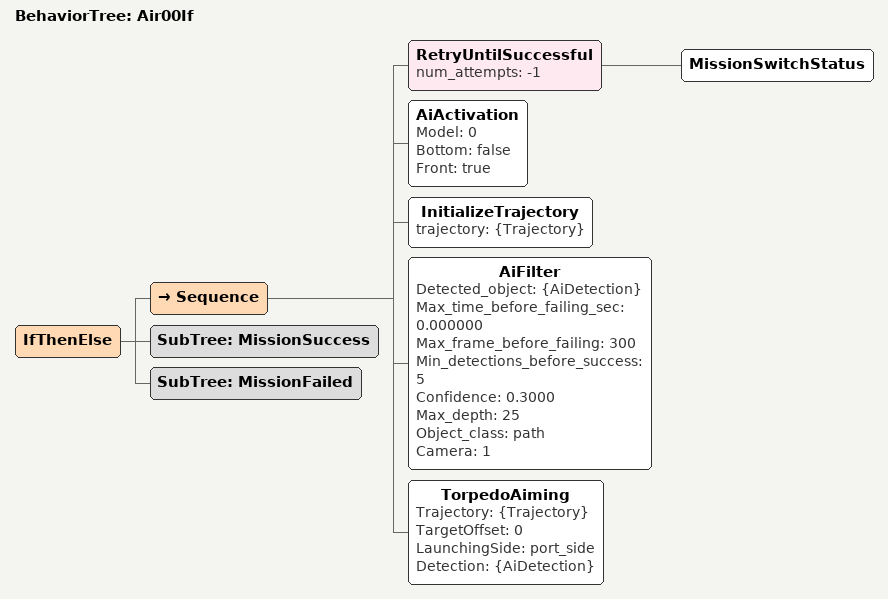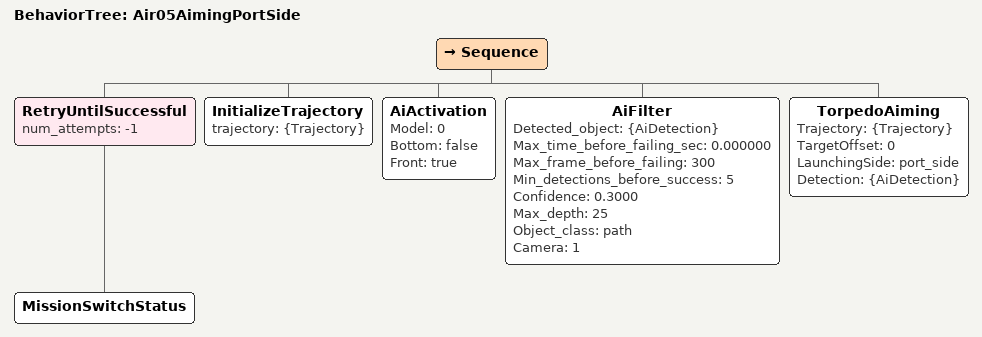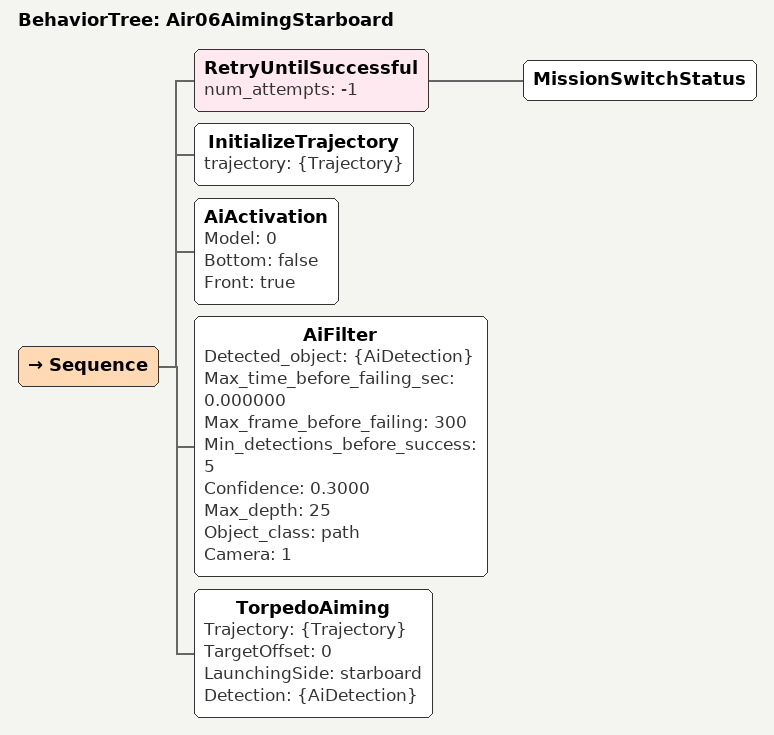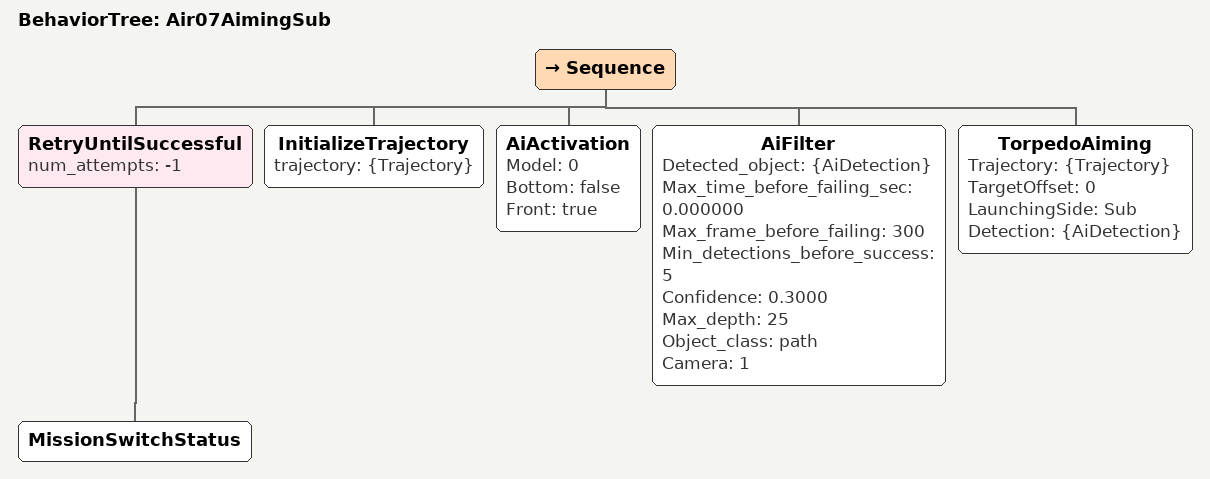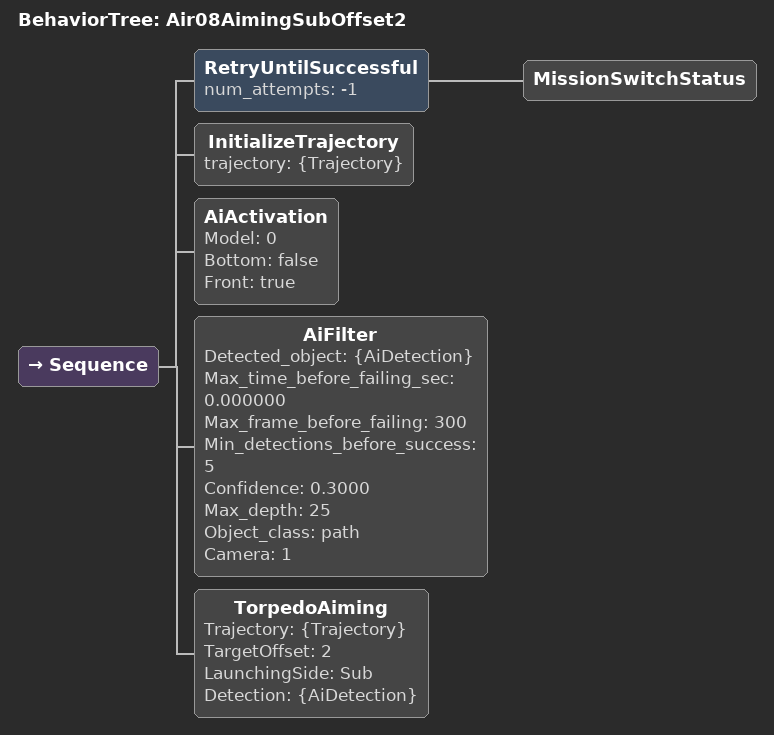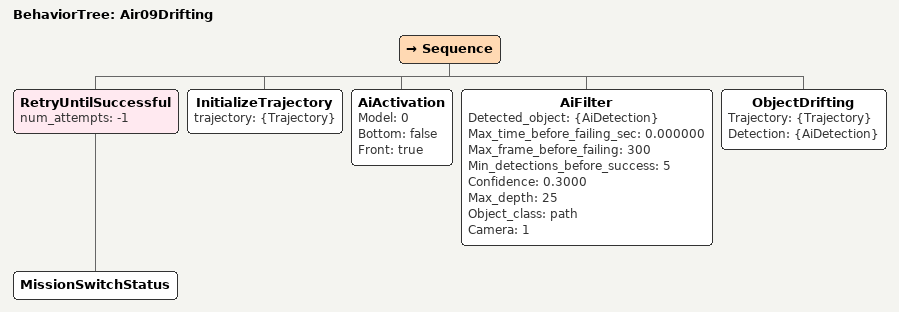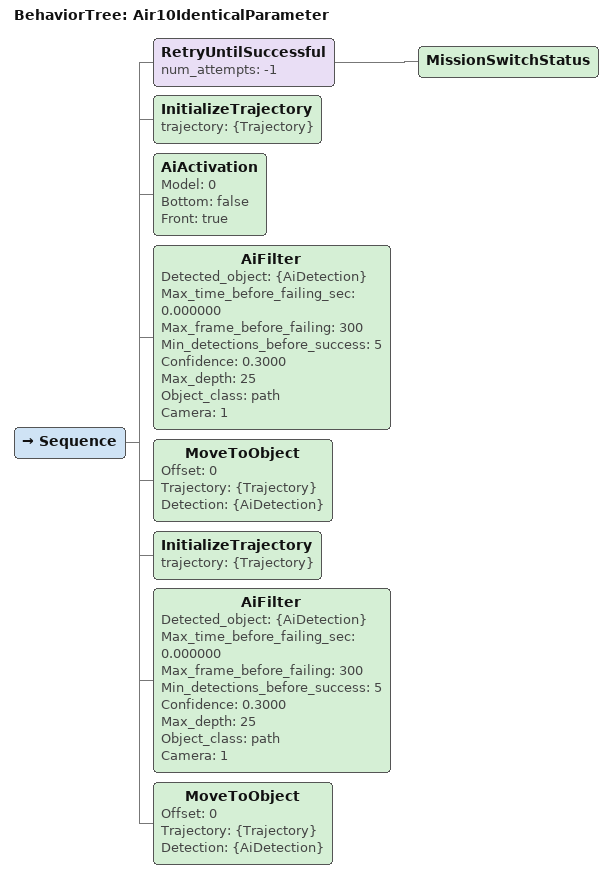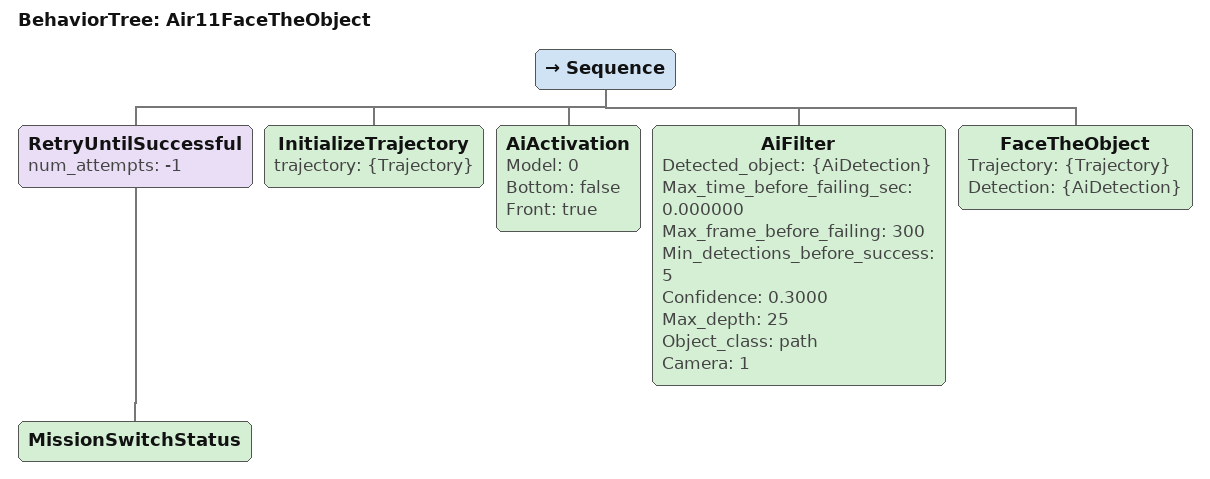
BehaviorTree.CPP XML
<?xml version="1.0" encoding="UTF-8"?>
<root BTCPP_format="4">
  <BehaviorTree ID="Air00If">
    <IfThenElse>
      <Sequence>
        <RetryUntilSuccessful num_attempts="-1">
          <MissionSwitchStatus/>
        </RetryUntilSuccessful>
        <AiActivation Model="0"
                      Bottom="false"
                      Front="true"/>
        <InitializeTrajectory trajectory="{Trajectory}"/>
        <AiFilter Detected_object="{AiDetection}"
                  Max_time_before_failing_sec="0.000000"
                  Max_frame_before_failing="300"
                  Min_detections_before_success="5"
                  Confidence="0.3000"
                  Max_depth="25"
                  Object_class="path"
                  Camera="1"/>
        <TorpedoAiming Trajectory="{Trajectory}"
                       TargetOffset="0"
                       LaunchingSide="port_side"
                       Detection="{AiDetection}"/>
      </Sequence>
      <SubTree ID="MissionSuccess"/>
      <SubTree ID="MissionFailed"/>
    </IfThenElse>
  </BehaviorTree>

  <BehaviorTree ID="Air05AimingPortSide">
    <Sequence>
      <RetryUntilSuccessful num_attempts="-1">
        <MissionSwitchStatus/>
      </RetryUntilSuccessful>
      <InitializeTrajectory trajectory="{Trajectory}"/>
      <AiActivation Model="0"
                    Bottom="false"
                    Front="true"/>
      <AiFilter Detected_object="{AiDetection}"
                Max_time_before_failing_sec="0.000000"
                Max_frame_before_failing="300"
                Min_detections_before_success="5"
                Confidence="0.3000"
                Max_depth="25"
                Object_class="path"
                Camera="1"/>
      <TorpedoAiming Trajectory="{Trajectory}"
                     TargetOffset="0"
                     LaunchingSide="port_side"
                     Detection="{AiDetection}"/>
    </Sequence>
  </BehaviorTree>

  <BehaviorTree ID="Air06AimingStarboard">
    <Sequence>
      <RetryUntilSuccessful num_attempts="-1">
        <MissionSwitchStatus/>
      </RetryUntilSuccessful>
      <InitializeTrajectory trajectory="{Trajectory}"/>
      <AiActivation Model="0"
                    Bottom="false"
                    Front="true"/>
      <AiFilter Detected_object="{AiDetection}"
                Max_time_before_failing_sec="0.000000"
                Max_frame_before_failing="300"
                Min_detections_before_success="5"
                Confidence="0.3000"
                Max_depth="25"
                Object_class="path"
                Camera="1"/>
      <TorpedoAiming Trajectory="{Trajectory}"
                     TargetOffset="0"
                     LaunchingSide="starboard"
                     Detection="{AiDetection}"/>
    </Sequence>
  </BehaviorTree>

  <BehaviorTree ID="Air07AimingSub">
    <Sequence>
      <RetryUntilSuccessful num_attempts="-1">
        <MissionSwitchStatus/>
      </RetryUntilSuccessful>
      <InitializeTrajectory trajectory="{Trajectory}"/>
      <AiActivation Model="0"
                    Bottom="false"
                    Front="true"/>
      <AiFilter Detected_object="{AiDetection}"
                Max_time_before_failing_sec="0.000000"
                Max_frame_before_failing="300"
                Min_detections_before_success="5"
                Confidence="0.3000"
                Max_depth="25"
                Object_class="path"
                Camera="1"/>
      <TorpedoAiming Trajectory="{Trajectory}"
                     TargetOffset="0"
                     LaunchingSide="Sub"
                     Detection="{AiDetection}"/>
    </Sequence>
  </BehaviorTree>

  <BehaviorTree ID="Air08AimingSubOffset2">
    <Sequence>
      <RetryUntilSuccessful num_attempts="-1">
        <MissionSwitchStatus/>
      </RetryUntilSuccessful>
      <InitializeTrajectory trajectory="{Trajectory}"/>
      <AiActivation Model="0"
                    Bottom="false"
                    Front="true"/>
      <AiFilter Detected_object="{AiDetection}"
                Max_time_before_failing_sec="0.000000"
                Max_frame_before_failing="300"
                Min_detections_before_success="5"
                Confidence="0.3000"
                Max_depth="25"
                Object_class="path"
                Camera="1"/>
      <TorpedoAiming Trajectory="{Trajectory}"
                     TargetOffset="2"
                     LaunchingSide="Sub"
                     Detection="{AiDetection}"/>
    </Sequence>
  </BehaviorTree>

  <BehaviorTree ID="Air09Drifting">
    <Sequence>
      <RetryUntilSuccessful num_attempts="-1">
        <MissionSwitchStatus/>
      </RetryUntilSuccessful>
      <InitializeTrajectory trajectory="{Trajectory}"/>
      <AiActivation Model="0"
                    Bottom="false"
                    Front="true"/>
      <AiFilter Detected_object="{AiDetection}"
                Max_time_before_failing_sec="0.000000"
                Max_frame_before_failing="300"
                Min_detections_before_success="5"
                Confidence="0.3000"
                Max_depth="25"
                Object_class="path"
                Camera="1"/>
      <ObjectDrifting Trajectory="{Trajectory}"
                      Detection="{AiDetection}"/>
    </Sequence>
  </BehaviorTree>

  <BehaviorTree ID="Air10IdenticalParameter">
    <Sequence>
      <RetryUntilSuccessful num_attempts="-1">
        <MissionSwitchStatus/>
      </RetryUntilSuccessful>
      <InitializeTrajectory trajectory="{Trajectory}"/>
      <AiActivation Model="0"
                    Bottom="false"
                    Front="true"/>
      <AiFilter Detected_object="{AiDetection}"
                Max_time_before_failing_sec="0.000000"
                Max_frame_before_failing="300"
                Min_detections_before_success="5"
                Confidence="0.3000"
                Max_depth="25"
                Object_class="path"
                Camera="1"/>
      <MoveToObject Offset="0"
                    Trajectory="{Trajectory}"
                    Detection="{AiDetection}"/>
      <InitializeTrajectory trajectory="{Trajectory}"/>
      <AiFilter Detected_object="{AiDetection}"
                Max_time_before_failing_sec="0.000000"
                Max_frame_before_failing="300"
                Min_detections_before_success="5"
                Confidence="0.3000"
                Max_depth="25"
                Object_class="path"
                Camera="1"/>
      <MoveToObject Offset="0"
                    Trajectory="{Trajectory}"
                    Detection="{AiDetection}"/>
    </Sequence>
  </BehaviorTree>

  <BehaviorTree ID="Air11FaceTheObject">
    <Sequence>
      <RetryUntilSuccessful num_attempts="-1">
        <MissionSwitchStatus/>
      </RetryUntilSuccessful>
      <InitializeTrajectory trajectory="{Trajectory}"/>
      <AiActivation Model="0"
                    Bottom="false"
                    Front="true"/>
      <AiFilter Detected_object="{AiDetection}"
                Max_time_before_failing_sec="0.000000"
                Max_frame_before_failing="300"
                Min_detections_before_success="5"
                Confidence="0.3000"
                Max_depth="25"
                Object_class="path"
                Camera="1"/>
      <FaceTheObject Trajectory="{Trajectory}"
                     Detection="{AiDetection}"/>
    </Sequence>
  </BehaviorTree>

</root>
